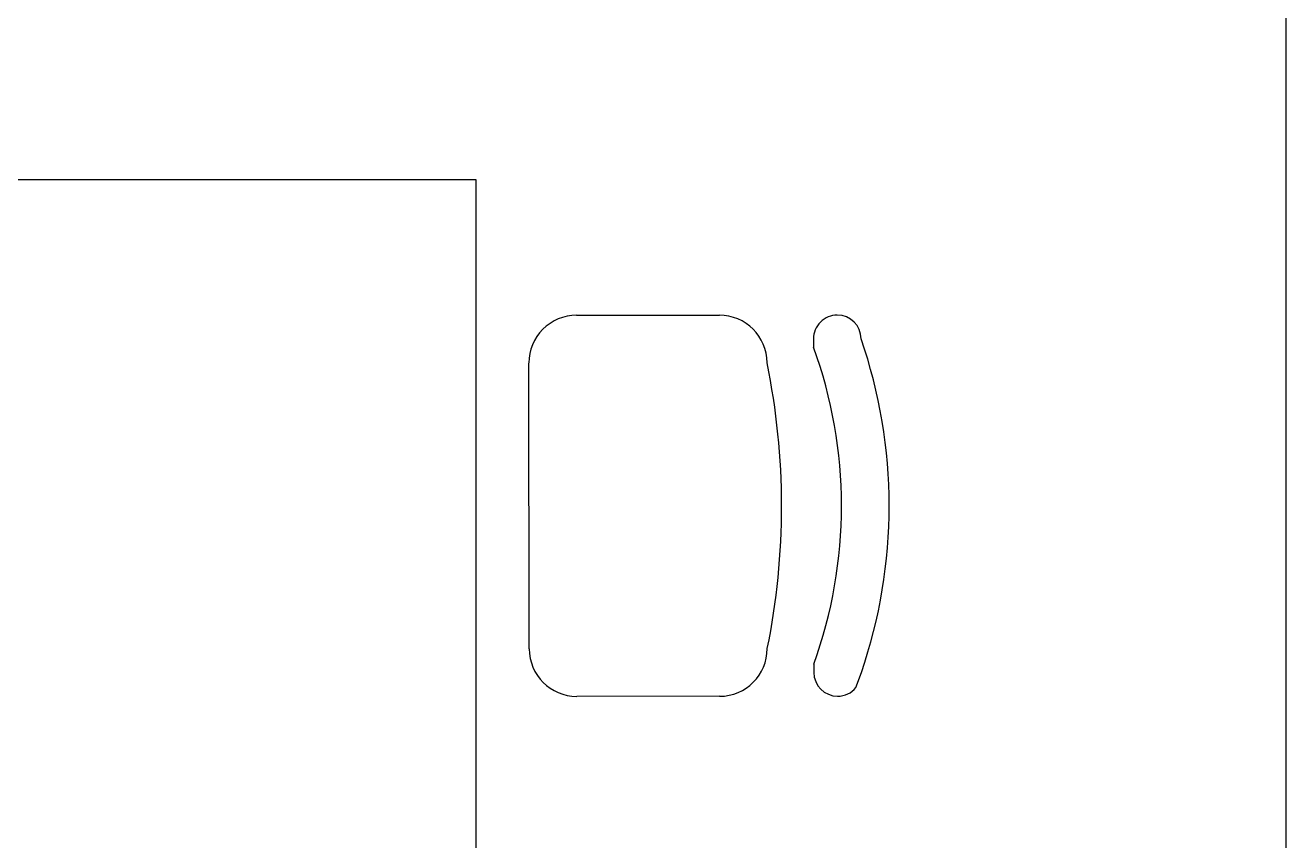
# Model space of a CAD drawing. Header units: metres. Extents: x 114 to 241, y 266 to 640.
# Drawn here: x 124.486 to 125.809, y 278.918 to 279.774 of the extents above; entities that cross this region are included whole.
import ezdxf

# ---------------------------------------------------------------- set-up
doc = ezdxf.new("R2010")
doc.units = ezdxf.units.M
doc.layers.add('Carimbo', color=7, linetype='Continuous')

msp = doc.modelspace()

# ---------------------------------------------------------------- linework, layer by layer
at = {"layer": 'Carimbo'}
for p, q in [((125.8094, 279.8616), (125.8094, 278.2116)), ((124.9594, 279.6116), (124.3594, 279.6116)), ((124.9594, 278.6116), (124.9594, 279.6116)), ((125.0648, 279.4693), (125.2148, 279.4694)), ((125.3386, 279.4695), (125.3386, 279.4695)), ((125.3136, 279.4445), (125.3136, 279.4359)), ((125.0151, 279.1192), (125.0148, 279.4192)), ((125.3139, 279.103), (125.3139, 279.0945)), ((125.3581, 279.0785), (125.3639, 279.0945)), ((125.3581, 279.0785), (125.3581, 279.0785)), ((125.2151, 279.0694), (125.0651, 279.0693))]:
    msp.add_line(p, q, dxfattribs=at)
for centre, radius, start, end in [((125.0648, 279.4193), 0.05, 90.0474, 180.0474), ((125.2148, 279.4194), 0.05, 0.0474, 90.0474), ((125.3386, 279.4445), 0.025, 90.0474, 180.0474), ((125.3386, 279.4445), 0.025, 0.0474, 90.0474), ((124.8547, 279.2691), 0.5383, 341.0758, 19.0189), ((124.8547, 279.2691), 0.4883, 340.1188, 19.976), ((124.5294, 279.2688), 0.7507, 348.5207, 11.574), ((125.0651, 279.1193), 0.05, 180.0474, 270.0474), ((125.215, 279.1194), 0.05, 270.0474, 0.0474), ((125.3389, 279.0945), 0.025, 180.0474, 270.0474), ((125.3389, 279.0945), 0.025, 270.0474, 320.2948)]:
    msp.add_arc(centre, radius, start, end, dxfattribs=at)

doc.saveas('drawing.dxf')
